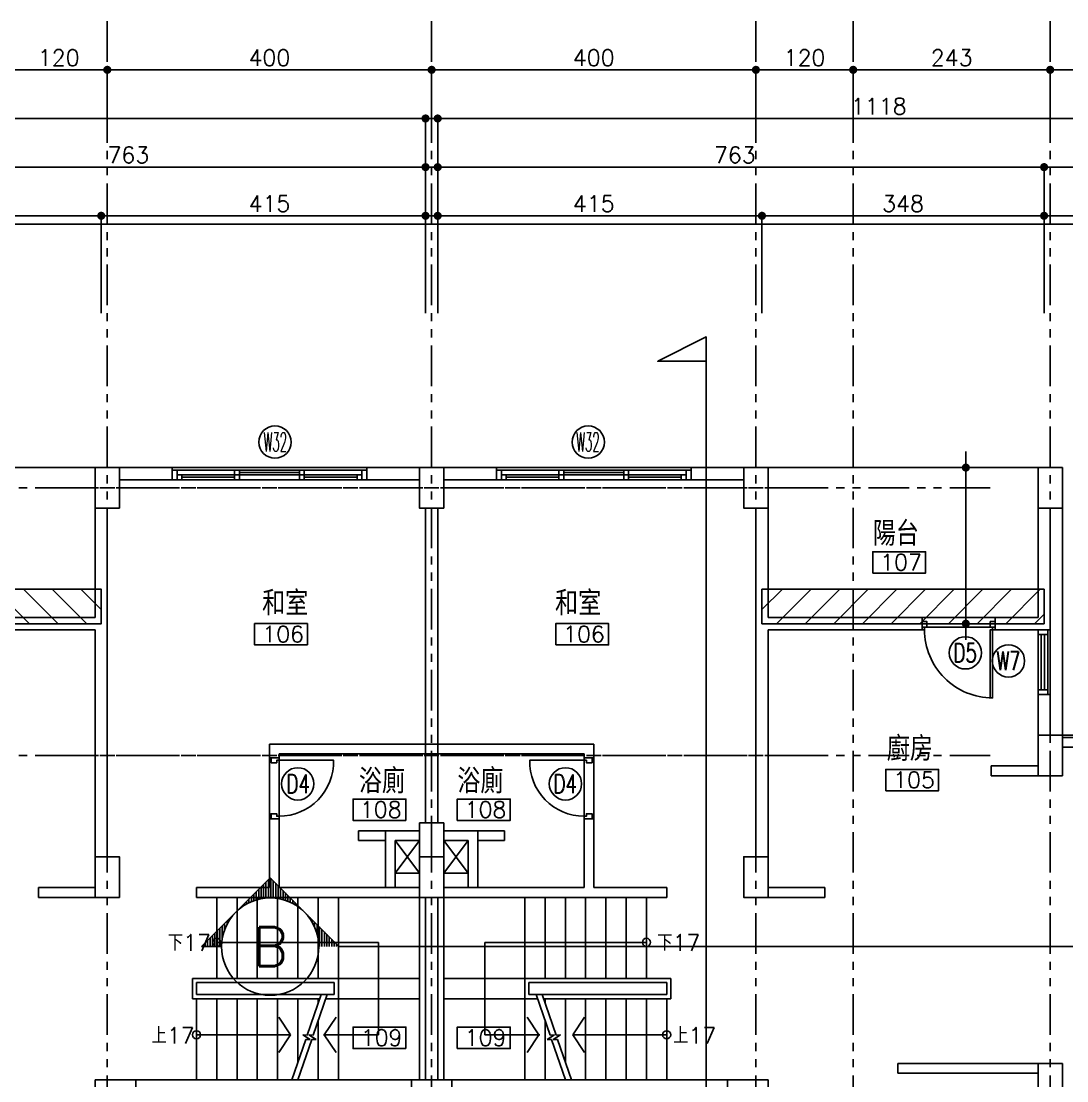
# Model space of a CAD drawing. Extents: x 24838 to 37981, y 1654 to 4322.
# Drawn here: x 25946 to 27236, y 3015 to 4322 of the extents above; entities that cross this region are included whole.
import ezdxf
from ezdxf.enums import TextEntityAlignment as Align

# ---------------------------------------------------------------- set-up
doc = ezdxf.new("R2010")
doc.units = 0
doc.header["$LTSCALE"] = 80
doc.header["$MEASUREMENT"] = 0
doc.header["$PDMODE"] = 3
doc.header["$PDSIZE"] = -5
doc.linetypes.add('PHANTOM2', pattern=[1.25, 0.625, -0.125, 0.125, -0.125, 0.125, -0.125])
doc.layers.get('0').update_dxf_attribs({"linetype": 'CONTINUOUS'})
doc.layers.get('DEFPOINTS').update_dxf_attribs({"linetype": 'CONTINUOUS'})
for name, color, linetype in [('C4', 4, 'CONTINUOUS'), ('C5', 5, 'CONTINUOUS'), ('COLUMN', 1, 'CONTINUOUS'), ('COLUMN-B', 9, 'CONTINUOUS'), ('DE-DOOR', 4, 'CONTINUOUS'), ('DIM', 4, 'CONTINUOUS'), ('DOOR', 4, 'CONTINUOUS'), ('PAINT', 11, 'CONTINUOUS'), ('SECBEAM', 1, 'CONTINUOUS'), ('STAIR', 12, 'CONTINUOUS'), ('TEXT', 3, 'CONTINUOUS'), ('TX', 9, 'CONTINUOUS'), ('TX1', 11, 'CONTINUOUS'), ('WALL', 2, 'CONTINUOUS'), ('WALL2', 7, 'CONTINUOUS'), ('WINDOW', 6, 'CONTINUOUS')]:
    doc.layers.add(name, color=color, linetype=linetype)
doc.styles.add('AEH', font='SIMPLEX.SHX', dxfattribs={"bigfont": 'AE.SHX'})
doc.styles.add('SIMPLEX', font='SIMPLEX.SHX')
doc.styles.add('STYLE1', font='SIMPLEX.SHX', dxfattribs={"bigfont": 'JE.SHX'})
doc.dimstyles.get("Standard").update_dxf_attribs({"dimscale": 10, "dimtxt": 2, "dimasz": 1, "dimexe": 0, "dimexo": 0, "dimgap": 0.5, "dimtad": 1, "dimtoh": 1, "dimdec": 1, "dimdsep": 46, "dimtxsty": 'STYLE1', "dimblk1": 'DOT', "dimblk2": 'DOT', "dimsah": 1, "dimcen": 0.09, "dimadec": 0, "dimazin": 0, "dimtfac": 1, "dimtdec": 1, "dimtofl": 0, "dimtmove": 2, "dimatfit": 3, "dimldrblk": 'DOT', "dimfxl": 0, "dimtolj": 1, "dimarcsym": 0})

# ---------------------------------------------------------------- blocks, each defined once
blk = doc.blocks.new('DOT')
blk.add_line((-2, 0), (2, 0))
at = {"const_width": 0.5}
blk.add_lwpolyline([(-0.25, 0, 1), (0.25, 0, 1)], format="xyb", close=True, dxfattribs=at)
blk = doc.blocks.new('*D27')
at = {"layer": 'DEFPOINTS', "color": 0}
for p in [(27555.4, 4261.7), (27215.4, 4201.7), (27555.4, 4201.7)]:
    blk.add_point(p, dxfattribs=at)
at = {"layer": 'DIM', "color": 0, "lineweight": -2}
for p, q in [((27215.4, 4201.7), (27215.4, 4261.7)), ((27225.4, 4261.7), (27545.4, 4261.7)), ((27555.4, 4201.7), (27555.4, 4261.7))]:
    blk.add_line(p, q, dxfattribs=at)
at = {"layer": 'DIM', "color": 0, "lineweight": -2, "xscale": 10, "yscale": 10, "zscale": 10, "rotation": 180}
blk.add_blockref('DOT', (27215.4, 4261.7), dxfattribs=at)
at = {"layer": 'DIM', "color": 0, "lineweight": -2, "xscale": 10, "yscale": 10, "zscale": 10}
blk.add_blockref('DOT', (27555.4, 4261.7), dxfattribs=at)
at = {"layer": 'DIM', "color": 0, "insert": (27385.4, 4276.7), "char_height": 20, "attachment_point": 5, "style": 'STYLE1'}
blk.add_mtext('\\A1;340', dxfattribs=at)
blk = doc.blocks.new('*D28')
at = {"layer": 'DEFPOINTS', "color": 0}
for p in [(27215.4, 4261.7), (26972.4, 4201.7), (27215.4, 4201.7)]:
    blk.add_point(p, dxfattribs=at)
at = {"layer": 'DIM', "color": 0, "lineweight": -2}
for p, q in [((26972.4, 4201.7), (26972.4, 4261.7)), ((26982.4, 4261.7), (27205.4, 4261.7)), ((27215.4, 4201.7), (27215.4, 4261.7))]:
    blk.add_line(p, q, dxfattribs=at)
at = {"layer": 'DIM', "color": 0, "lineweight": -2, "xscale": 10, "yscale": 10, "zscale": 10, "rotation": 180}
blk.add_blockref('DOT', (26972.4, 4261.7), dxfattribs=at)
at = {"layer": 'DIM', "color": 0, "lineweight": -2, "xscale": 10, "yscale": 10, "zscale": 10}
blk.add_blockref('DOT', (27215.4, 4261.7), dxfattribs=at)
at = {"layer": 'DIM', "color": 0, "insert": (27093.9, 4276.7), "char_height": 20, "attachment_point": 5, "style": 'STYLE1'}
blk.add_mtext('\\A1;243', dxfattribs=at)
blk = doc.blocks.new('*D29')
at = {"layer": 'DEFPOINTS', "color": 0}
for p in [(26972.4, 4261.7), (26852.4, 4201.7), (26972.4, 4201.7)]:
    blk.add_point(p, dxfattribs=at)
at = {"layer": 'DIM', "color": 0, "lineweight": -2}
for p, q in [((26852.4, 4201.7), (26852.4, 4261.7)), ((26862.4, 4261.7), (26962.4, 4261.7)), ((26972.4, 4201.7), (26972.4, 4261.7))]:
    blk.add_line(p, q, dxfattribs=at)
at = {"layer": 'DIM', "color": 0, "lineweight": -2, "xscale": 10, "yscale": 10, "zscale": 10, "rotation": 180}
blk.add_blockref('DOT', (26852.4, 4261.7), dxfattribs=at)
at = {"layer": 'DIM', "color": 0, "lineweight": -2, "xscale": 10, "yscale": 10, "zscale": 10}
blk.add_blockref('DOT', (26972.4, 4261.7), dxfattribs=at)
at = {"layer": 'DIM', "color": 0, "insert": (26912.4, 4276.7), "char_height": 20, "attachment_point": 5, "style": 'STYLE1'}
blk.add_mtext('\\A1;120', dxfattribs=at)
blk = doc.blocks.new('*D30')
at = {"layer": 'DEFPOINTS', "color": 0}
for p in [(26852.4, 4261.7), (26452.4, 4201.7), (26852.4, 4201.7)]:
    blk.add_point(p, dxfattribs=at)
at = {"layer": 'DIM', "color": 0, "lineweight": -2}
for p, q in [((26452.4, 4201.7), (26452.4, 4261.7)), ((26462.4, 4261.7), (26842.4, 4261.7)), ((26852.4, 4201.7), (26852.4, 4261.7))]:
    blk.add_line(p, q, dxfattribs=at)
at = {"layer": 'DIM', "color": 0, "lineweight": -2, "xscale": 10, "yscale": 10, "zscale": 10, "rotation": 180}
blk.add_blockref('DOT', (26452.4, 4261.7), dxfattribs=at)
at = {"layer": 'DIM', "color": 0, "lineweight": -2, "xscale": 10, "yscale": 10, "zscale": 10}
blk.add_blockref('DOT', (26852.4, 4261.7), dxfattribs=at)
at = {"layer": 'DIM', "color": 0, "insert": (26652.4, 4276.7), "char_height": 20, "attachment_point": 5, "style": 'STYLE1'}
blk.add_mtext('\\A1;400', dxfattribs=at)
blk = doc.blocks.new('*D64')
at = {"layer": 'DEFPOINTS', "color": 0}
for p in [(27207.9, 4141.7), (26444.9, 4081.7), (27207.9, 4081.7)]:
    blk.add_point(p, dxfattribs=at)
at = {"layer": 'DIM', "color": 0, "lineweight": -2}
for p, q in [((26444.9, 4081.7), (26444.9, 4141.7)), ((26454.9, 4141.7), (27197.9, 4141.7)), ((27207.9, 4081.7), (27207.9, 4141.7))]:
    blk.add_line(p, q, dxfattribs=at)
at = {"layer": 'DIM', "color": 0, "lineweight": -2, "xscale": 10, "yscale": 10, "zscale": 10, "rotation": 180}
blk.add_blockref('DOT', (26444.9, 4141.7), dxfattribs=at)
at = {"layer": 'DIM', "color": 0, "lineweight": -2, "xscale": 10, "yscale": 10, "zscale": 10}
blk.add_blockref('DOT', (27207.9, 4141.7), dxfattribs=at)
at = {"layer": 'DIM', "color": 0, "insert": (26826.4, 4156.7), "char_height": 20, "attachment_point": 5, "style": 'STYLE1'}
blk.add_mtext('\\A1;763', dxfattribs=at)
blk = doc.blocks.new('*D65')
at = {"layer": 'DEFPOINTS', "color": 0}
for p in [(27562.9, 4141.7), (27207.9, 4081.7), (27562.9, 4081.7)]:
    blk.add_point(p, dxfattribs=at)
at = {"layer": 'DIM', "color": 0, "lineweight": -2}
for p, q in [((27207.9, 4081.7), (27207.9, 4141.7)), ((27217.9, 4141.7), (27552.9, 4141.7)), ((27562.9, 4081.7), (27562.9, 4141.7))]:
    blk.add_line(p, q, dxfattribs=at)
at = {"layer": 'DIM', "color": 0, "lineweight": -2, "xscale": 10, "yscale": 10, "zscale": 10, "rotation": 180}
blk.add_blockref('DOT', (27207.9, 4141.7), dxfattribs=at)
at = {"layer": 'DIM', "color": 0, "lineweight": -2, "xscale": 10, "yscale": 10, "zscale": 10}
blk.add_blockref('DOT', (27562.9, 4141.7), dxfattribs=at)
at = {"layer": 'DIM', "color": 0, "insert": (27385.4, 4156.7), "char_height": 20, "attachment_point": 5, "style": 'STYLE1'}
blk.add_mtext('\\A1;355', dxfattribs=at)
blk = doc.blocks.new('*D66')
at = {"layer": 'DEFPOINTS', "color": 0}
for p in [(27562.9, 4201.7), (26444.9, 4081.7), (27562.9, 4081.7)]:
    blk.add_point(p, dxfattribs=at)
at = {"layer": 'DIM', "color": 0, "lineweight": -2}
for p, q in [((26444.9, 4081.7), (26444.9, 4201.7)), ((26454.9, 4201.7), (27552.9, 4201.7)), ((27562.9, 4081.7), (27562.9, 4201.7))]:
    blk.add_line(p, q, dxfattribs=at)
at = {"layer": 'DIM', "color": 0, "lineweight": -2, "xscale": 10, "yscale": 10, "zscale": 10, "rotation": 180}
blk.add_blockref('DOT', (26444.9, 4201.7), dxfattribs=at)
at = {"layer": 'DIM', "color": 0, "lineweight": -2, "xscale": 10, "yscale": 10, "zscale": 10}
blk.add_blockref('DOT', (27562.9, 4201.7), dxfattribs=at)
at = {"layer": 'DIM', "color": 0, "insert": (27003.9, 4216.7), "char_height": 20, "attachment_point": 5, "style": 'STYLE1'}
blk.add_mtext('\\A1;1118', dxfattribs=at)
blk = doc.blocks.new('*D67')
at = {"layer": 'DEFPOINTS', "color": 0}
for p in [(26859.9, 4081.7), (26444.9, 3961.7), (26859.9, 3961.7)]:
    blk.add_point(p, dxfattribs=at)
at = {"layer": 'DIM', "color": 0, "lineweight": -2}
for p, q in [((26444.9, 3961.7), (26444.9, 4081.7)), ((26454.9, 4081.7), (26849.9, 4081.7)), ((26859.9, 3961.7), (26859.9, 4081.7))]:
    blk.add_line(p, q, dxfattribs=at)
at = {"layer": 'DIM', "color": 0, "lineweight": -2, "xscale": 10, "yscale": 10, "zscale": 10, "rotation": 180}
blk.add_blockref('DOT', (26444.9, 4081.7), dxfattribs=at)
at = {"layer": 'DIM', "color": 0, "lineweight": -2, "xscale": 10, "yscale": 10, "zscale": 10}
blk.add_blockref('DOT', (26859.9, 4081.7), dxfattribs=at)
at = {"layer": 'DIM', "color": 0, "insert": (26652.4, 4096.7), "char_height": 20, "attachment_point": 5, "style": 'STYLE1'}
blk.add_mtext('\\A1;415', dxfattribs=at)
blk = doc.blocks.new('*D68')
at = {"layer": 'DEFPOINTS', "color": 0}
for p in [(27207.9, 4081.7), (26859.9, 3961.7), (27207.9, 3961.7)]:
    blk.add_point(p, dxfattribs=at)
at = {"layer": 'DIM', "color": 0, "lineweight": -2}
for p, q in [((26859.9, 3961.7), (26859.9, 4081.7)), ((26869.9, 4081.7), (27197.9, 4081.7)), ((27207.9, 3961.7), (27207.9, 4081.7))]:
    blk.add_line(p, q, dxfattribs=at)
at = {"layer": 'DIM', "color": 0, "lineweight": -2, "xscale": 10, "yscale": 10, "zscale": 10, "rotation": 180}
blk.add_blockref('DOT', (26859.9, 4081.7), dxfattribs=at)
at = {"layer": 'DIM', "color": 0, "lineweight": -2, "xscale": 10, "yscale": 10, "zscale": 10}
blk.add_blockref('DOT', (27207.9, 4081.7), dxfattribs=at)
at = {"layer": 'DIM', "color": 0, "insert": (27033.9, 4096.7), "char_height": 20, "attachment_point": 5, "style": 'STYLE1'}
blk.add_mtext('\\A1;348', dxfattribs=at)
blk = doc.blocks.new('*D69')
at = {"layer": 'DEFPOINTS', "color": 0}
for p in [(27562.9, 4081.7), (27207.9, 3961.7), (27562.9, 3961.7)]:
    blk.add_point(p, dxfattribs=at)
at = {"layer": 'DIM', "color": 0, "lineweight": -2}
for p, q in [((27207.9, 3961.7), (27207.9, 4081.7)), ((27217.9, 4081.7), (27552.9, 4081.7)), ((27562.9, 3961.7), (27562.9, 4081.7))]:
    blk.add_line(p, q, dxfattribs=at)
at = {"layer": 'DIM', "color": 0, "lineweight": -2, "xscale": 10, "yscale": 10, "zscale": 10, "rotation": 180}
blk.add_blockref('DOT', (27207.9, 4081.7), dxfattribs=at)
at = {"layer": 'DIM', "color": 0, "lineweight": -2, "xscale": 10, "yscale": 10, "zscale": 10}
blk.add_blockref('DOT', (27562.9, 4081.7), dxfattribs=at)
at = {"layer": 'DIM', "color": 0, "insert": (27385.4, 4096.7), "char_height": 20, "attachment_point": 5, "style": 'STYLE1'}
blk.add_mtext('\\A1;355', dxfattribs=at)
blk = doc.blocks.new('*D141')
at = {"layer": 'DEFPOINTS', "color": 0}
for p in [(27046.4, 3771.2), (27111.4, 3771.2), (27046.4, 3578.7)]:
    blk.add_point(p, dxfattribs=at)
at = {"layer": 'DIM', "color": 0, "lineweight": -2}
for p, q in [((27056.4, 3771.2), (27121.4, 3771.2)), ((27111.4, 3588.7), (27111.4, 3761.2)), ((27056.4, 3578.7), (27121.4, 3578.7))]:
    blk.add_line(p, q, dxfattribs=at)
at = {"layer": 'DIM', "color": 0, "lineweight": -2, "xscale": 10, "yscale": 10, "zscale": 10}
for p, rotation in [((27111.4, 3771.2), 90), ((27111.4, 3578.7), 270)]:
    blk.add_blockref('DOT', p, dxfattribs=dict(at, rotation=rotation))
blk = doc.blocks.new('*X15')
at = {"color": 0}
for p, q in [((268.5, 2013), (277.7, 2013)), ((271.5, 2016), (277.7, 2016)), ((274.5, 2019), (277.7, 2019)), ((277.5, 2022), (277.7, 2022)), ((256.5, 2001), (277.7, 2001)), ((259.5, 2004), (277.7, 2004)), ((262.5, 2007), (277.7, 2007)), ((265.5, 2010), (277.7, 2010)), ((244.5, 1989), (247.2, 1989)), ((247.5, 1992), (252.9, 1992)), ((250.5, 1995), (261, 1995)), ((253.5, 1998), (277.7, 1998)), ((229.5, 1974), (230.2, 1974)), ((232.5, 1977), (232.7, 1977)), ((238.5, 1983), (238.8, 1983)), ((241.5, 1986), (242.6, 1986)), ((217.5, 1962), (223, 1962)), ((220.5, 1965), (224.5, 1965)), ((223.5, 1968), (226.1, 1968)), ((226.5, 1971), (228, 1971)), ((205.5, 1950), (219.1, 1950)), ((208.5, 1953), (219.8, 1953)), ((211.5, 1956), (220.7, 1956)), ((214.5, 1959), (221.8, 1959)), ((193.5, 1938), (217.7, 1938)), ((195.3, 1935), (217.8, 1935)), ((196.5, 1941), (217.8, 1941)), ((199.5, 1944), (218.1, 1944)), ((202.5, 1947), (218.5, 1947)), ((198.3, 1932), (218, 1932)), ((201.3, 1929), (218.3, 1929)), ((204.3, 1926), (218.8, 1926)), ((207.3, 1923), (219.5, 1923)), ((210.3, 1920), (220.3, 1920)), ((213.3, 1917), (221.3, 1917)), ((216.3, 1914), (222.5, 1914)), ((219.3, 1911), (223.8, 1911)), ((222.3, 1908), (225.4, 1908)), ((225.3, 1905), (227.2, 1905)), ((228.3, 1902), (229.3, 1902)), ((231.3, 1899), (231.6, 1899)), ((234.3, 1896), (234.3, 1896)), ((237.3, 1893), (237.4, 1893)), ((240.3, 1890), (240.9, 1890)), ((243.3, 1887), (245.1, 1887)), ((246.3, 1884), (250.3, 1884)), ((249.3, 1881), (257.2, 1881)), ((252.3, 1878), (269.1, 1878)), ((255.3, 1875), (277.7, 1875)), ((258.3, 1872), (277.7, 1872)), ((261.3, 1869), (277.7, 1869)), ((264.3, 1866), (277.7, 1866)), ((267.3, 1863), (277.7, 1863)), ((270.3, 1860), (277.7, 1860)), ((273.3, 1857), (277.7, 1857)), ((276.3, 1854), (277.7, 1854))]:
    blk.add_line(p, q, dxfattribs=at)
blk = doc.blocks.new('*D316')
at = {"layer": 'DEFPOINTS', "color": 0}
for p in [(25696.9, 4081.7), (25696.9, 3961.7), (26044.9, 3961.7)]:
    blk.add_point(p, dxfattribs=at)
at = {"layer": 'DIM', "color": 0, "lineweight": -2}
for p, q in [((25696.9, 3961.7), (25696.9, 4081.7)), ((26034.9, 4081.7), (25706.9, 4081.7)), ((26044.9, 3961.7), (26044.9, 4081.7))]:
    blk.add_line(p, q, dxfattribs=at)
at = {"layer": 'DIM', "color": 0, "lineweight": -2, "xscale": 10, "yscale": 10, "zscale": 10, "rotation": 180}
blk.add_blockref('DOT', (25696.9, 4081.7), dxfattribs=at)
at = {"layer": 'DIM', "color": 0, "lineweight": -2, "xscale": 10, "yscale": 10, "zscale": 10}
blk.add_blockref('DOT', (26044.9, 4081.7), dxfattribs=at)
at = {"layer": 'DIM', "color": 0, "insert": (25870.9, 4096.7), "char_height": 20, "attachment_point": 5, "style": 'STYLE1'}
blk.add_mtext('\\A1;348', dxfattribs=at)
blk = doc.blocks.new('*D315')
at = {"layer": 'DEFPOINTS', "color": 0}
for p in [(26044.9, 4081.7), (26044.9, 3961.7), (26459.9, 3961.7)]:
    blk.add_point(p, dxfattribs=at)
at = {"layer": 'DIM', "color": 0, "lineweight": -2}
for p, q in [((26044.9, 3961.7), (26044.9, 4081.7)), ((26449.9, 4081.7), (26054.9, 4081.7)), ((26459.9, 3961.7), (26459.9, 4081.7))]:
    blk.add_line(p, q, dxfattribs=at)
at = {"layer": 'DIM', "color": 0, "lineweight": -2, "xscale": 10, "yscale": 10, "zscale": 10, "rotation": 180}
blk.add_blockref('DOT', (26044.9, 4081.7), dxfattribs=at)
at = {"layer": 'DIM', "color": 0, "lineweight": -2, "xscale": 10, "yscale": 10, "zscale": 10}
blk.add_blockref('DOT', (26459.9, 4081.7), dxfattribs=at)
at = {"layer": 'DIM', "color": 0, "insert": (26252.4, 4096.7), "char_height": 20, "attachment_point": 5, "style": 'STYLE1'}
blk.add_mtext('\\A1;415', dxfattribs=at)
blk = doc.blocks.new('*D314')
at = {"layer": 'DEFPOINTS', "color": 0}
for p in [(25341.9, 4201.7), (25341.9, 4081.7), (26459.9, 4081.7)]:
    blk.add_point(p, dxfattribs=at)
at = {"layer": 'DIM', "color": 0, "lineweight": -2}
for p, q in [((25341.9, 4081.7), (25341.9, 4201.7)), ((26449.9, 4201.7), (25351.9, 4201.7)), ((26459.9, 4081.7), (26459.9, 4201.7))]:
    blk.add_line(p, q, dxfattribs=at)
at = {"layer": 'DIM', "color": 0, "lineweight": -2, "xscale": 10, "yscale": 10, "zscale": 10, "rotation": 180}
blk.add_blockref('DOT', (25341.9, 4201.7), dxfattribs=at)
at = {"layer": 'DIM', "color": 0, "lineweight": -2, "xscale": 10, "yscale": 10, "zscale": 10}
blk.add_blockref('DOT', (26459.9, 4201.7), dxfattribs=at)
at = {"layer": 'DIM', "color": 0, "insert": (25900.9, 4216.7), "char_height": 20, "attachment_point": 5, "style": 'STYLE1'}
blk.add_mtext('\\A1;1118', dxfattribs=at)
blk = doc.blocks.new('*D312')
at = {"layer": 'DEFPOINTS', "color": 0}
for p in [(25696.9, 4141.7), (25696.9, 4081.7), (26459.9, 4081.7)]:
    blk.add_point(p, dxfattribs=at)
at = {"layer": 'DIM', "color": 0, "lineweight": -2}
for p, q in [((25696.9, 4081.7), (25696.9, 4141.7)), ((26449.9, 4141.7), (25706.9, 4141.7)), ((26459.9, 4081.7), (26459.9, 4141.7))]:
    blk.add_line(p, q, dxfattribs=at)
at = {"layer": 'DIM', "color": 0, "lineweight": -2, "xscale": 10, "yscale": 10, "zscale": 10, "rotation": 180}
blk.add_blockref('DOT', (25696.9, 4141.7), dxfattribs=at)
at = {"layer": 'DIM', "color": 0, "lineweight": -2, "xscale": 10, "yscale": 10, "zscale": 10}
blk.add_blockref('DOT', (26459.9, 4141.7), dxfattribs=at)
at = {"layer": 'DIM', "color": 0, "insert": (26078.4, 4156.7), "char_height": 20, "attachment_point": 5, "style": 'STYLE1'}
blk.add_mtext('\\A1;763', dxfattribs=at)
blk = doc.blocks.new('*D324')
at = {"layer": 'DEFPOINTS', "color": 0}
for p in [(26052.4, 4261.7), (26052.4, 4201.7), (26452.4, 4201.7)]:
    blk.add_point(p, dxfattribs=at)
at = {"layer": 'DIM', "color": 0, "lineweight": -2}
for p, q in [((26052.4, 4201.7), (26052.4, 4261.7)), ((26442.4, 4261.7), (26062.4, 4261.7)), ((26452.4, 4201.7), (26452.4, 4261.7))]:
    blk.add_line(p, q, dxfattribs=at)
at = {"layer": 'DIM', "color": 0, "lineweight": -2, "xscale": 10, "yscale": 10, "zscale": 10, "rotation": 180}
blk.add_blockref('DOT', (26052.4, 4261.7), dxfattribs=at)
at = {"layer": 'DIM', "color": 0, "lineweight": -2, "xscale": 10, "yscale": 10, "zscale": 10}
blk.add_blockref('DOT', (26452.4, 4261.7), dxfattribs=at)
at = {"layer": 'DIM', "color": 0, "insert": (26252.4, 4276.7), "char_height": 20, "attachment_point": 5, "style": 'STYLE1'}
blk.add_mtext('\\A1;400', dxfattribs=at)
blk = doc.blocks.new('*D323')
at = {"layer": 'DEFPOINTS', "color": 0}
for p in [(25932.4, 4261.7), (25932.4, 4201.7), (26052.4, 4201.7)]:
    blk.add_point(p, dxfattribs=at)
at = {"layer": 'DIM', "color": 0, "lineweight": -2}
for p, q in [((25932.4, 4201.7), (25932.4, 4261.7)), ((26042.4, 4261.7), (25942.4, 4261.7)), ((26052.4, 4201.7), (26052.4, 4261.7))]:
    blk.add_line(p, q, dxfattribs=at)
at = {"layer": 'DIM', "color": 0, "lineweight": -2, "xscale": 10, "yscale": 10, "zscale": 10, "rotation": 180}
blk.add_blockref('DOT', (25932.4, 4261.7), dxfattribs=at)
at = {"layer": 'DIM', "color": 0, "lineweight": -2, "xscale": 10, "yscale": 10, "zscale": 10}
blk.add_blockref('DOT', (26052.4, 4261.7), dxfattribs=at)
at = {"layer": 'DIM', "color": 0, "insert": (25992.4, 4276.7), "char_height": 20, "attachment_point": 5, "style": 'STYLE1'}
blk.add_mtext('\\A1;120', dxfattribs=at)
blk = doc.blocks.new('*D322')
at = {"layer": 'DEFPOINTS', "color": 0}
for p in [(25689.4, 4261.7), (25689.4, 4201.7), (25932.4, 4201.7)]:
    blk.add_point(p, dxfattribs=at)
at = {"layer": 'DIM', "color": 0, "lineweight": -2}
for p, q in [((25689.4, 4201.7), (25689.4, 4261.7)), ((25922.4, 4261.7), (25699.4, 4261.7)), ((25932.4, 4201.7), (25932.4, 4261.7))]:
    blk.add_line(p, q, dxfattribs=at)
at = {"layer": 'DIM', "color": 0, "lineweight": -2, "xscale": 10, "yscale": 10, "zscale": 10, "rotation": 180}
blk.add_blockref('DOT', (25689.4, 4261.7), dxfattribs=at)
at = {"layer": 'DIM', "color": 0, "lineweight": -2, "xscale": 10, "yscale": 10, "zscale": 10}
blk.add_blockref('DOT', (25932.4, 4261.7), dxfattribs=at)
at = {"layer": 'DIM', "color": 0, "insert": (25810.9, 4276.7), "char_height": 20, "attachment_point": 5, "style": 'STYLE1'}
blk.add_mtext('\\A1;243', dxfattribs=at)

msp = doc.modelspace()

# ---------------------------------------------------------------- hatches: boundary and pattern name
at = {"layer": 'C5'}
h = msp.add_hatch(dxfattribs=at)
h.set_pattern_fill('ANSI31', color=256, scale=200, style=0)
h.set_pattern_definition([(135, (52904.823, 0), (17.67767, 17.67767), [])])
h.paths.add_polyline_path([(25696.91, 3578.71), (26044.91, 3578.71), (26044.91, 3621.21), (25696.91, 3621.21)])
h = msp.add_hatch(dxfattribs=at)
h.set_pattern_fill('ANSI31', color=256, scale=200, style=0)
h.paths.add_polyline_path([(27207.91, 3578.71), (26859.91, 3578.71), (26859.91, 3621.21), (27207.91, 3621.21)])

# ---------------------------------------------------------------- linework, layer by layer
at = {"layer": 'C4'}
for p, q in [((26037.41, 3771.21), (25704.41, 3771.21)), ((26867.41, 3771.21), (27200.41, 3771.21))]:
    msp.add_line(p, q, dxfattribs=at)
at = {"layer": 'C5'}
for points in [[(25696.91, 3578.71), (26044.91, 3578.71), (26044.91, 3621.21), (25696.91, 3621.21)], [(27207.91, 3578.71), (26859.91, 3578.71), (26859.91, 3621.21), (27207.91, 3621.21)]]:
    msp.add_lwpolyline(points, close=True, dxfattribs=at)
at = {"layer": 'COLUMN'}
for points in [[(26037.41, 3721.21), (26067.41, 3721.21), (26067.41, 3771.21), (26037.41, 3771.21), (26037.41, 3721.21)], [(26467.41, 3721.21), (26437.41, 3721.21), (26437.41, 3771.21), (26467.41, 3771.21), (26467.41, 3721.21)], [(26437.41, 3721.21), (26467.41, 3721.21), (26467.41, 3771.21), (26437.41, 3771.21), (26437.41, 3721.21)], [(26867.41, 3721.21), (26837.41, 3721.21), (26837.41, 3771.21), (26867.41, 3771.21), (26867.41, 3721.21)], [(27230.41, 3721.21), (27200.41, 3721.21), (27200.41, 3771.21), (27230.41, 3771.21), (27230.41, 3721.21)], [(27230.41, 3391.21), (27200.41, 3391.21), (27200.41, 3441.21), (27230.41, 3441.21), (27230.41, 3391.21)], [(26037.41, 3241.21), (26067.41, 3241.21), (26067.41, 3291.21), (26037.41, 3291.21), (26037.41, 3241.21)], [(26467.41, 3241.21), (26437.41, 3241.21), (26437.41, 3291.21), (26467.41, 3291.21), (26467.41, 3241.21)], [(26437.41, 3241.21), (26467.41, 3241.21), (26467.41, 3291.21), (26437.41, 3291.21), (26437.41, 3241.21)], [(26867.41, 3241.21), (26837.41, 3241.21), (26837.41, 3291.21), (26867.41, 3291.21), (26867.41, 3241.21)], [(27230.41, 2986.21), (27200.41, 2986.21), (27200.41, 3036.21), (27230.41, 3036.21), (27230.41, 2986.21)], [(26037.41, 3016.21), (26037.41, 2986.21), (26087.41, 2986.21), (26087.41, 3016.21), (26037.41, 3016.21)], [(26427.41, 3016.21), (26427.41, 2986.21), (26477.41, 2986.21), (26477.41, 3016.21), (26427.41, 3016.21)], [(26867.41, 3016.21), (26867.41, 2986.21), (26817.41, 2986.21), (26817.41, 3016.21), (26867.41, 3016.21)]]:
    msp.add_lwpolyline(points, close=True, dxfattribs=at)
at = {"layer": 'COLUMN-B', "linetype": 'PHANTOM2'}
for p, q in [((26052.41, 4321.69), (26052.41, 2476.21)), ((26452.41, 4321.69), (26452.41, 2476.21)), ((26452.41, 4321.69), (26452.41, 2476.21)), ((26852.41, 4321.69), (26852.41, 2476.21)), ((26972.41, 4321.69), (26972.41, 2476.21)), ((27215.41, 4321.69), (27215.41, 2796.21)), ((26913.34, 3746.21), (25762.67, 3746.21)), ((25991.49, 3746.21), (27142.15, 3746.21)), ((26913.34, 3416.21), (25762.67, 3416.21)), ((25991.49, 3416.21), (27142.15, 3416.21))]:
    msp.add_line(p, q, dxfattribs=at)
at = {"layer": 'DE-DOOR'}
for points in [[(27057.41, 3571.21), (27060.41, 3571.21), (27060.41, 3574.21), (27063.41, 3574.21), (27063.41, 3581.21), (27057.41, 3581.21)], [(27147.41, 3571.21), (27144.41, 3571.21), (27144.41, 3574.21), (27141.41, 3574.21), (27141.41, 3581.21), (27147.41, 3581.21)], [(26264.41, 3413.21), (26264.41, 3410.21), (26261.41, 3410.21), (26261.41, 3407.21), (26254.41, 3407.21), (26254.41, 3413.21)], [(26640.41, 3413.21), (26640.41, 3410.21), (26643.41, 3410.21), (26643.41, 3407.21), (26650.41, 3407.21), (26650.41, 3413.21)], [(26264.41, 3338.21), (26264.41, 3341.21), (26261.41, 3341.21), (26261.41, 3344.21), (26254.41, 3344.21), (26254.41, 3338.21)], [(26640.41, 3338.21), (26640.41, 3341.21), (26643.41, 3341.21), (26643.41, 3344.21), (26650.41, 3344.21), (26650.41, 3338.21)]]:
    msp.add_lwpolyline(points, dxfattribs=at)
at = {"layer": 'DOOR'}
for p, q in [((27147.41, 3586.21), (27057.41, 3586.21)), ((27147.41, 3574.21), (27057.41, 3574.21)), ((26252.41, 3338.21), (26252.41, 3413.21)), ((26264.41, 3338.21), (26264.41, 3413.21)), ((26640.41, 3338.21), (26640.41, 3413.21)), ((26652.41, 3338.21), (26652.41, 3413.21))]:
    msp.add_line(p, q, dxfattribs=at)
for points in [[(27060.41, 3571.21, 0.4142136), (27144.41, 3487.21), (27144.41, 3571.21)], [(26264.41, 3341.21, 0.4202595), (26331.41, 3410.21), (26264.41, 3410.21)], [(26640.41, 3341.21, -0.4202595), (26573.41, 3410.21), (26640.41, 3410.21)]]:
    msp.add_lwpolyline(points, format="xyb", dxfattribs=at)
msp.add_lwpolyline([(27144.41, 3571.21), (27141.41, 3571.21), (27141.41, 3487.21)], dxfattribs=at)
at = {"layer": 'PAINT'}
for p, q in [((27230.41, 3441.21), (27230.41, 3721.21)), ((26437.41, 3311.21), (26407.41, 3271.21)), ((26407.41, 3311.21), (26437.41, 3271.21)), ((26437.41, 3253.21), (26437.41, 3311.21)), ((26467.41, 3253.21), (26467.41, 3311.21)), ((26497.41, 3311.21), (26467.41, 3271.21)), ((26467.41, 3311.21), (26497.41, 3271.21)), ((26407.41, 3271.21), (26437.41, 3271.21)), ((26497.41, 3271.21), (26467.41, 3271.21))]:
    msp.add_line(p, q, dxfattribs=at)
at = {"layer": 'SECBEAM', "color": 3}
for p, q in [((26253.27, 3265.28), (26168.42, 3180.43)), ((26338.13, 3180.43), (26253.27, 3265.28)), ((26168.42, 3180.43), (26193.27, 3180.43)), ((26736.4, 3180.43), (26711.55, 3180.43))]:
    msp.add_line(p, q, dxfattribs=at)
for points in [[(26791.25, 3902.42), (26731.25, 3902.42), (26791.25, 3932.42), (26791.25, 2379.92)], [(27763.62, 3180.43), (27763.62, 3240.43), (27793.62, 3180.43), (26338.13, 3180.43)]]:
    msp.add_lwpolyline(points, dxfattribs=at)
msp.add_circle((26253.27, 3180.43), 60, dxfattribs=at)
at = {"layer": 'STAIR'}
for p, q in [((26187.41, 3141.21), (26187.41, 3241.21)), ((26212.41, 3141.21), (26212.41, 3241.21)), ((26237.41, 3141.21), (26237.41, 3241.21)), ((26262.41, 3141.21), (26262.41, 3241.21)), ((26287.41, 3141.21), (26287.41, 3241.21)), ((26312.41, 3141.21), (26312.41, 3241.21)), ((26337.41, 3141.21), (26337.41, 3241.21)), ((26437.41, 3016.21), (26437.41, 3241.21)), ((26467.41, 3016.21), (26467.41, 3241.21)), ((26567.41, 3141.21), (26567.41, 3241.21)), ((26592.41, 3141.21), (26592.41, 3241.21)), ((26617.41, 3141.21), (26617.41, 3241.21)), ((26642.41, 3141.21), (26642.41, 3241.21)), ((26667.41, 3141.21), (26667.41, 3241.21)), ((26692.41, 3141.21), (26692.41, 3241.21)), ((26717.41, 3141.21), (26717.41, 3241.21)), ((26187.41, 3185.71), (26386.86, 3185.71)), ((26386.86, 3185.71), (26386.86, 3071.71)), ((26517.97, 3185.71), (26517.97, 3071.71)), ((26717.41, 3185.71), (26517.97, 3185.71)), ((26157.41, 3141.21), (26337.41, 3141.21)), ((26157.41, 3136.21), (26157.41, 3141.21)), ((26157.41, 3141.21), (26157.41, 3116.21)), ((26162.41, 3136.21), (26332.41, 3136.21)), ((26162.41, 3136.21), (26162.41, 3121.21)), ((26332.41, 3136.21), (26332.41, 3121.21)), ((26336.41, 3141.21), (26437.41, 3141.21)), ((26337.41, 3141.21), (26337.41, 3116.21)), ((26568.41, 3141.21), (26467.41, 3141.21)), ((26567.41, 3141.21), (26567.41, 3116.21)), ((26747.41, 3141.21), (26567.41, 3141.21)), ((26572.41, 3136.21), (26572.41, 3121.21)), ((26742.41, 3136.21), (26572.41, 3136.21)), ((26742.41, 3136.21), (26742.41, 3121.21)), ((26747.41, 3141.21), (26747.41, 3116.21)), ((26747.41, 3136.21), (26747.41, 3141.21)), ((26157.41, 3116.21), (26314.29, 3116.21)), ((26162.41, 3121.21), (26332.41, 3121.21)), ((26162.41, 3016.21), (26162.41, 3116.21)), ((26187.41, 3016.21), (26187.41, 3116.21)), ((26212.41, 3016.21), (26212.41, 3116.21)), ((26237.41, 3016.21), (26237.41, 3116.21)), ((26262.41, 3016.21), (26262.41, 3116.21)), ((26287.41, 3037.78), (26287.41, 3116.21)), ((26298.91, 3071.34), (26316, 3121.21)), ((26306.3, 3071.34), (26323.39, 3121.21)), ((26312.41, 3110.74), (26312.41, 3116.21)), ((26321.68, 3116.21), (26337.41, 3116.21)), ((26323.27, 3116.21), (26337.41, 3116.21)), ((26324.36, 3121.21), (26332.41, 3121.21)), ((26336.41, 3116.21), (26437.41, 3116.21)), ((26337.41, 3016.21), (26337.41, 3116.21)), ((26568.41, 3116.21), (26467.41, 3116.21)), ((26583.14, 3116.21), (26567.41, 3116.21)), ((26567.41, 3016.21), (26567.41, 3116.21)), ((26581.56, 3116.21), (26567.41, 3116.21)), ((26580.47, 3121.21), (26572.41, 3121.21)), ((26742.41, 3121.21), (26572.41, 3121.21)), ((26598.52, 3071.34), (26581.43, 3121.21)), ((26605.91, 3071.34), (26588.82, 3121.21)), ((26747.41, 3116.21), (26590.54, 3116.21)), ((26592.41, 3110.74), (26592.41, 3116.21)), ((26617.41, 3037.78), (26617.41, 3116.21)), ((26642.41, 3016.21), (26642.41, 3116.21)), ((26667.41, 3016.21), (26667.41, 3116.21)), ((26692.41, 3016.21), (26692.41, 3116.21)), ((26717.41, 3016.21), (26717.41, 3116.21)), ((26742.41, 3016.21), (26742.41, 3116.21)), ((26263.83, 3093.53), (26278.41, 3071.71)), ((26312.41, 3016.21), (26312.41, 3089.17)), ((26334.57, 3093.53), (26319.99, 3071.71)), ((26570.26, 3093.53), (26584.84, 3071.71)), ((26592.41, 3016.21), (26592.41, 3089.17)), ((26640.99, 3093.53), (26626.41, 3071.71)), ((26162.41, 3071.71), (26278.41, 3071.71)), ((26278.41, 3071.71), (26263.83, 3049.89)), ((26293.56, 3071.7), (26298.91, 3071.34)), ((26302.46, 3065.72), (26293.56, 3071.7)), ((26309.85, 3065.72), (26300.95, 3071.7)), ((26300.95, 3071.7), (26306.3, 3071.34)), ((26386.86, 3071.71), (26318.99, 3071.71)), ((26319.99, 3071.71), (26334.57, 3049.89)), ((26517.97, 3071.71), (26585.84, 3071.71)), ((26584.84, 3071.71), (26570.26, 3049.89)), ((26594.97, 3065.72), (26603.87, 3071.7)), ((26603.87, 3071.7), (26598.52, 3071.34)), ((26602.36, 3065.72), (26611.26, 3071.7)), ((26611.26, 3071.7), (26605.91, 3071.34)), ((26626.41, 3071.71), (26640.99, 3049.89)), ((26742.41, 3071.71), (26626.41, 3071.71)), ((26280.02, 3016.21), (26297.11, 3066.09)), ((26287.41, 3016.21), (26304.5, 3066.09)), ((26297.11, 3066.09), (26302.46, 3065.72)), ((26304.5, 3066.09), (26309.85, 3065.72)), ((26600.32, 3066.09), (26594.97, 3065.72)), ((26617.41, 3016.21), (26600.32, 3066.09)), ((26607.71, 3066.09), (26602.36, 3065.72)), ((26624.8, 3016.21), (26607.71, 3066.09))]:
    msp.add_line(p, q, dxfattribs=at)
for centre in [(26187.41, 3185.71), (26717.41, 3185.71), (26162.41, 3071.71), (26742.41, 3071.71)]:
    msp.add_circle(centre, 5, dxfattribs=at)
at = {"layer": 'TEXT'}
for centre in [(26259.2, 3802.65), (26645.62, 3802.65), (27110.83, 3542.73), (27163.96, 3532.77), (26287.33, 3381.15), (26617.5, 3381.15)]:
    msp.add_circle(centre, 19.92, dxfattribs=at)
at = {"layer": 'TX', "linetype": 'Continuous'}
for points in [[(26996.58, 3641.02), (27061.8, 3641.02), (27061.8, 3667.38), (26996.58, 3667.38)], [(26299.32, 3552.44), (26234.1, 3552.44), (26234.1, 3578.8), (26299.32, 3578.8)], [(26605.5, 3552.44), (26670.72, 3552.44), (26670.72, 3578.8), (26605.5, 3578.8)], [(27012.62, 3372.7), (27077.84, 3372.7), (27077.84, 3399.06), (27012.62, 3399.06)], [(26420.69, 3336.1), (26355.47, 3336.1), (26355.47, 3362.46), (26420.69, 3362.46)], [(26484.13, 3336.1), (26549.36, 3336.1), (26549.36, 3362.46), (26484.13, 3362.46)], [(26420.69, 3054.78), (26355.47, 3054.78), (26355.47, 3081.14), (26420.69, 3081.14)], [(26484.13, 3054.78), (26549.36, 3054.78), (26549.36, 3081.14), (26484.13, 3081.14)]]:
    msp.add_lwpolyline(points, close=True, dxfattribs=at)
at = {"layer": 'TX1', "linetype": 'Continuous'}
msp.add_line((27720.41, 4071.21), (25184.41, 4071.21), dxfattribs=at)
at = {"layer": 'WALL'}
for p, q in [((26067.41, 3771.21), (26132.41, 3771.21)), ((26132.41, 3756.21), (26132.41, 3771.21)), ((26212.41, 3771.21), (26212.41, 3771.21)), ((26372.41, 3771.21), (26437.41, 3771.21)), ((26372.41, 3756.21), (26372.41, 3771.21)), ((26532.41, 3771.21), (26467.41, 3771.21)), ((26532.41, 3756.21), (26532.41, 3771.21)), ((26692.41, 3771.21), (26692.41, 3771.21)), ((26837.41, 3771.21), (26772.41, 3771.21)), ((26772.41, 3756.21), (26772.41, 3771.21)), ((26067.41, 3756.21), (26132.41, 3756.21)), ((26372.41, 3756.21), (26437.41, 3756.21)), ((26532.41, 3756.21), (26467.41, 3756.21)), ((26837.41, 3756.21), (26772.41, 3756.21)), ((26037.41, 3586.21), (26037.41, 3721.21)), ((26052.41, 3291.21), (26052.41, 3721.21)), ((26444.91, 3333.21), (26444.91, 3721.21)), ((26459.91, 3333.21), (26459.91, 3721.21)), ((26852.41, 3291.21), (26852.41, 3721.21)), ((26867.41, 3586.21), (26867.41, 3721.21)), ((27200.41, 3721.21), (27200.41, 3586.21)), ((27215.41, 3721.21), (27215.41, 3571.21)), ((25847.41, 3586.21), (26037.41, 3586.21)), ((27057.41, 3586.21), (26867.41, 3586.21)), ((27057.41, 3586.21), (27057.41, 3571.21)), ((27147.41, 3586.21), (27147.41, 3571.21)), ((27200.41, 3586.21), (27147.41, 3586.21)), ((25847.41, 3571.21), (26037.41, 3571.21)), ((26037.41, 3291.21), (26037.41, 3571.21)), ((26867.41, 3291.21), (26867.41, 3571.21)), ((27057.41, 3571.21), (26867.41, 3571.21)), ((27215.41, 3571.21), (27147.41, 3571.21)), ((27200.41, 3491.21), (27200.41, 3441.21)), ((27215.41, 3491.21), (27200.41, 3491.21)), ((27215.41, 3491.21), (27215.41, 3441.21)), ((26437.41, 3291.21), (26437.41, 3333.21)), ((26437.41, 3333.21), (26452.41, 3333.21)), ((26452.41, 3291.21), (26452.41, 3333.21)), ((26467.41, 3333.21), (26452.41, 3333.21)), ((26467.41, 3291.21), (26467.41, 3333.21)), ((26437.41, 3168.71), (26437.41, 3241.21)), ((26444.91, 3016.21), (26444.91, 3241.21)), ((26459.91, 3016.21), (26459.91, 3241.21)), ((26437.41, 3016.21), (26437.41, 3088.71))]:
    msp.add_line(p, q, dxfattribs=at)
at = {"layer": 'WALL2'}
for p, q in [((26252.41, 3413.21), (26252.41, 3430.21)), ((26252.41, 3430.21), (26452.41, 3430.21)), ((26652.41, 3430.21), (26452.41, 3430.21)), ((26652.41, 3413.21), (26652.41, 3430.21)), ((26252.41, 3413.21), (26264.41, 3413.21)), ((26264.41, 3418.21), (26452.41, 3418.21)), ((26264.41, 3413.21), (26264.41, 3418.21)), ((26640.41, 3418.21), (26452.41, 3418.21)), ((26640.41, 3413.21), (26640.41, 3418.21)), ((26652.41, 3413.21), (26640.41, 3413.21)), ((27142.41, 3391.21), (27142.41, 3403.21)), ((27142.41, 3403.21), (27200.41, 3403.21)), ((27200.41, 3391.21), (27142.41, 3391.21)), ((26252.41, 3253.21), (26252.41, 3338.21)), ((26252.41, 3338.21), (26264.41, 3338.21)), ((26264.41, 3253.21), (26264.41, 3338.21)), ((26652.41, 3338.21), (26640.41, 3338.21)), ((26640.41, 3253.21), (26640.41, 3338.21)), ((26652.41, 3253.21), (26652.41, 3338.21)), ((26395.41, 3323.21), (26362.41, 3323.21)), ((26362.41, 3311.21), (26362.41, 3323.21)), ((26395.41, 3323.21), (26395.41, 3253.21)), ((26395.41, 3323.21), (26437.41, 3323.21)), ((26509.41, 3323.21), (26467.41, 3323.21)), ((26509.41, 3323.21), (26509.41, 3253.21)), ((26509.41, 3323.21), (26542.41, 3323.21)), ((26542.41, 3311.21), (26542.41, 3323.21)), ((26362.41, 3311.21), (26395.41, 3311.21)), ((26407.41, 3311.21), (26437.41, 3311.21)), ((26407.41, 3253.21), (26407.41, 3311.21)), ((26497.41, 3311.21), (26467.41, 3311.21)), ((26497.41, 3253.21), (26497.41, 3311.21)), ((26542.41, 3311.21), (26509.41, 3311.21)), ((25967.41, 3253.21), (25967.41, 3241.21)), ((26037.41, 3253.21), (25967.41, 3253.21)), ((26037.41, 3241.21), (25967.41, 3241.21)), ((26162.41, 3241.21), (26162.41, 3253.21)), ((26162.41, 3253.21), (26252.41, 3253.21)), ((26162.41, 3241.21), (26437.41, 3241.21)), ((26264.41, 3253.21), (26437.41, 3253.21)), ((26640.41, 3253.21), (26467.41, 3253.21)), ((26742.41, 3241.21), (26467.41, 3241.21)), ((26742.41, 3253.21), (26652.41, 3253.21)), ((26742.41, 3241.21), (26742.41, 3253.21)), ((26867.41, 3253.21), (26937.41, 3253.21)), ((26867.41, 3241.21), (26937.41, 3241.21)), ((26937.41, 3253.21), (26937.41, 3241.21)), ((27200.41, 3036.21), (27027.41, 3036.21)), ((27027.41, 3024.21), (27027.41, 3036.21)), ((27200.41, 3024.21), (27027.41, 3024.21)), ((26087.41, 3016.21), (26427.41, 3016.21)), ((26817.41, 3016.21), (26477.41, 3016.21))]:
    msp.add_line(p, q, dxfattribs=at)
at = {"layer": 'WINDOW'}
for p, q in [((26372.41, 3771.21), (26132.41, 3771.21)), ((26372.41, 3768.21), (26132.41, 3768.21)), ((26138.41, 3756.21), (26138.41, 3768.21)), ((26209.41, 3762.21), (26209.41, 3768.21)), ((26215.41, 3762.21), (26215.41, 3768.21)), ((26289.41, 3765.21), (26215.41, 3765.21)), ((26289.41, 3762.21), (26289.41, 3768.21)), ((26295.41, 3762.21), (26295.41, 3768.21)), ((26366.41, 3756.21), (26366.41, 3768.21)), ((26532.41, 3771.21), (26772.41, 3771.21)), ((26532.41, 3768.21), (26772.41, 3768.21)), ((26538.41, 3756.21), (26538.41, 3768.21)), ((26609.41, 3762.21), (26609.41, 3768.21)), ((26615.41, 3762.21), (26615.41, 3768.21)), ((26615.41, 3765.21), (26689.41, 3765.21)), ((26689.41, 3762.21), (26689.41, 3768.21)), ((26695.41, 3762.21), (26695.41, 3768.21)), ((26766.41, 3756.21), (26766.41, 3768.21)), ((26372.41, 3756.21), (26132.41, 3756.21)), ((26209.41, 3762.21), (26144.41, 3762.21)), ((26209.41, 3759.21), (26144.41, 3759.21)), ((26295.41, 3762.21), (26209.41, 3762.21)), ((26360.41, 3762.21), (26295.41, 3762.21)), ((26360.41, 3759.21), (26295.41, 3759.21)), ((26532.41, 3756.21), (26772.41, 3756.21)), ((26544.41, 3762.21), (26609.41, 3762.21)), ((26544.41, 3759.21), (26609.41, 3759.21)), ((26609.41, 3762.21), (26695.41, 3762.21)), ((26695.41, 3762.21), (26760.41, 3762.21)), ((26695.41, 3759.21), (26760.41, 3759.21)), ((27200.41, 3491.21), (27200.41, 3571.21)), ((27212.41, 3491.21), (27212.41, 3571.21)), ((27215.41, 3491.21), (27215.41, 3571.21)), ((27200.41, 3565.21), (27212.41, 3565.21)), ((27204.41, 3497.21), (27204.41, 3565.21)), ((27208.41, 3565.21), (27208.41, 3497.21)), ((27200.41, 3497.21), (27212.41, 3497.21)), ((27230.41, 3441.21), (27540.41, 3441.21)), ((27230.41, 3438.21), (27540.41, 3438.21)), ((27230.41, 3426.21), (27540.41, 3426.21)), ((26437.41, 3088.71), (26437.41, 3168.71))]:
    msp.add_line(p, q, dxfattribs=at)
for points in [[(26144.41, 3762.21), (26138.41, 3762.21), (26138.41, 3756.21), (26144.41, 3756.21)], [(26215.41, 3762.21), (26209.41, 3762.21), (26209.41, 3756.21), (26215.41, 3756.21)], [(26295.41, 3762.21), (26289.41, 3762.21), (26289.41, 3756.21), (26295.41, 3756.21)], [(26366.41, 3762.21), (26360.41, 3762.21), (26360.41, 3756.21), (26366.41, 3756.21)], [(26538.41, 3762.21), (26544.41, 3762.21), (26544.41, 3756.21), (26538.41, 3756.21)], [(26609.41, 3762.21), (26615.41, 3762.21), (26615.41, 3756.21), (26609.41, 3756.21)], [(26689.41, 3762.21), (26695.41, 3762.21), (26695.41, 3756.21), (26689.41, 3756.21)], [(26760.41, 3762.21), (26766.41, 3762.21), (26766.41, 3756.21), (26760.41, 3756.21)]]:
    msp.add_lwpolyline(points, close=True, dxfattribs=at)

# ---------------------------------------------------------------- block references
at = {"layer": 'SECBEAM', "color": 3, "rotation": 270.0000000009605}
msp.add_blockref('*X15', (24316.13, 3458.16), dxfattribs=at)

# ---------------------------------------------------------------- texts
at = {"layer": 'SECBEAM', "color": 3, "style": 'SIMPLEX'}
msp.add_text('B', height=48, dxfattribs=at).set_placement((26253.27, 3180.43), align=Align.MIDDLE)
at = {"layer": 'STAIR', "color": 3, "style": 'AEH'}
for s, p in [('下17', (26126.87, 3175.42)), ('下17', (26730.64, 3175.42)), ('上17', (26106.85, 3060.85)), ('上17', (26750.23, 3060.85))]:
    msp.add_text(s, height=20, dxfattribs=at).set_placement(p)
at = {"layer": 'TEXT', "style": 'SIMPLEX'}
for s, width, p, p2 in [('W32', 0.456666, (26245.02, 3791.2), (26274.16, 3791.2)), ('W32', 0.456666, (26630.66, 3791.2), (26659.81, 3791.2)), ('D5', 0.756761, (27095.87, 3531.27), (27125.02, 3531.27)), ('W7', 0.697017, (27149, 3521.32), (27178.15, 3521.32)), ('D4', 0.73574, (26273.14, 3369.7), (26302.29, 3369.7)), ('D4', 0.73574, (26602.53, 3369.7), (26631.68, 3369.7))]:
    msp.add_text(s, height=23.109, dxfattribs=dict(at, width=width)).set_placement(p, p2, align=Align.FIT)
at = {"layer": 'TEXT', "style": 'AEH'}
for s, p in [('陽台', (26996.61, 3674.83)), ('和室', (26243.29, 3589)), ('和室', (26604.66, 3589)), ('廚房', (27013.8, 3409.5)), ('浴廁', (26362.64, 3369.64)), ('浴廁', (26484.06, 3369.64))]:
    msp.add_text(s, height=30, dxfattribs=at).set_placement(p)
at = {"layer": 'TX', "style": 'SIMPLEX'}
for s, p in [('107', (27005.64, 3644.4)), ('106', (26243.6, 3555.82)), ('106', (26614.56, 3555.82)), ('105', (27021.68, 3376.08)), ('108', (26364.01, 3339.47)), ('108', (26493.19, 3339.47)), ('109', (26364.96, 3058.16)), ('109', (26493.19, 3058.16))]:
    msp.add_text(s, height=20, dxfattribs=at).set_placement(p)

# ---------------------------------------------------------------- dimensions: what is measured, and where the dimension line sits
at = {"layer": 'DIM'}
for base, p1, p2, picture, middle in [((25689.41, 4261.69), (25932.41, 4201.69), (25689.41, 4201.69), '*D322', (25810.91, 4276.69)), ((25932.41, 4261.69), (26052.41, 4201.69), (25932.41, 4201.69), '*D323', (25992.41, 4276.69)), ((26052.41, 4261.69), (26452.41, 4201.69), (26052.41, 4201.69), '*D324', (26252.41, 4276.69)), ((25341.91, 4201.69), (26459.91, 4081.69), (25341.91, 4081.69), '*D314', (25900.91, 4216.69)), ((25696.91, 4141.69), (26459.91, 4081.69), (25696.91, 4081.69), '*D312', (26078.41, 4156.69)), ((25696.91, 4081.69), (26044.91, 3961.69), (25696.91, 3961.69), '*D316', (25870.91, 4096.69)), ((26044.91, 4081.69), (26459.91, 3961.69), (26044.91, 3961.69), '*D315', (26252.41, 4096.69))]:
    dim = msp.add_linear_dim(base=base, p1=p1, p2=p2, angle=180, dimstyle='Standard', dxfattribs=at)
    dim.commit()
    dim.dimension.update_dxf_attribs({"geometry": picture, "text_midpoint": middle})
for base, p1, p2, picture, middle in [((26852.41, 4261.69), (26452.41, 4201.69), (26852.41, 4201.69), '*D30', (26652.41, 4276.69)), ((26972.41, 4261.69), (26852.41, 4201.69), (26972.41, 4201.69), '*D29', (26912.41, 4276.69)), ((27215.41, 4261.69), (26972.41, 4201.69), (27215.41, 4201.69), '*D28', (27093.91, 4276.69)), ((27555.41, 4261.69), (27215.41, 4201.69), (27555.41, 4201.69), '*D27', (27385.41, 4276.69)), ((27562.91, 4201.69), (26444.91, 4081.69), (27562.91, 4081.69), '*D66', (27003.91, 4216.69)), ((27207.91, 4141.69), (26444.91, 4081.69), (27207.91, 4081.69), '*D64', (26826.41, 4156.69)), ((27562.91, 4141.69), (27207.91, 4081.69), (27562.91, 4081.69), '*D65', (27385.41, 4156.69)), ((26859.91, 4081.69), (26444.91, 3961.69), (26859.91, 3961.69), '*D67', (26652.41, 4096.69)), ((27207.91, 4081.69), (26859.91, 3961.69), (27207.91, 3961.69), '*D68', (27033.91, 4096.69)), ((27562.91, 4081.69), (27207.91, 3961.69), (27562.91, 3961.69), '*D69', (27385.41, 4096.69))]:
    dim = msp.add_linear_dim(base=base, p1=p1, p2=p2, dimstyle='Standard', dxfattribs=at)
    dim.commit()
    dim.dimension.update_dxf_attribs({"geometry": picture, "text_midpoint": middle})
dim = msp.add_linear_dim(base=(27111.42, 3771.21), p1=(27046.36, 3578.71), p2=(27046.36, 3771.21), angle=90, dimstyle='Standard', override={"dimscale": 10, "dimtxt": 2, "dimasz": 1, "dimexe": 1, "dimexo": 1, "dimtad": 1, "dimtih": 0, "dimdec": 1, "dimzin": 8, "dimblk1": 'DOT', "dimblk2": 'DOT', "dimsah": 1, "dimtdec": 1, "dimtzin": 8}, dxfattribs=at)
dim.commit()
dim.dimension.update_dxf_attribs({"geometry": '*D141', "text_midpoint": (27111.42, 3674.96)})

doc.saveas('drawing.dxf')
